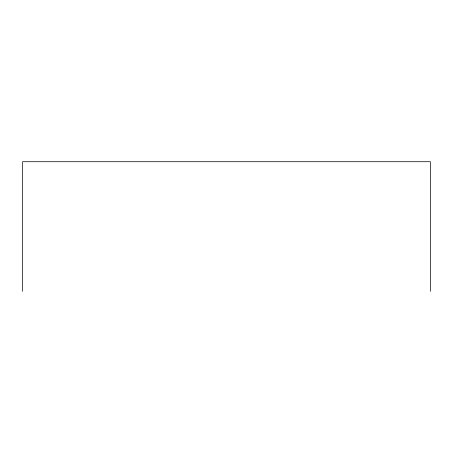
<?xml version="1.0" encoding="UTF-8"?>
<svg xmlns="http://www.w3.org/2000/svg" width="453" height="453" viewBox="0 0 453 453"><rect width="100%" height="100%" fill="white"/><g stroke="black" fill="none" stroke-linecap="round" stroke-linejoin="round"><path stroke-width="0.68" d="M430.35 291.29L430.35 161.71L22.65 161.71L22.65 291.29"/></g></svg>
